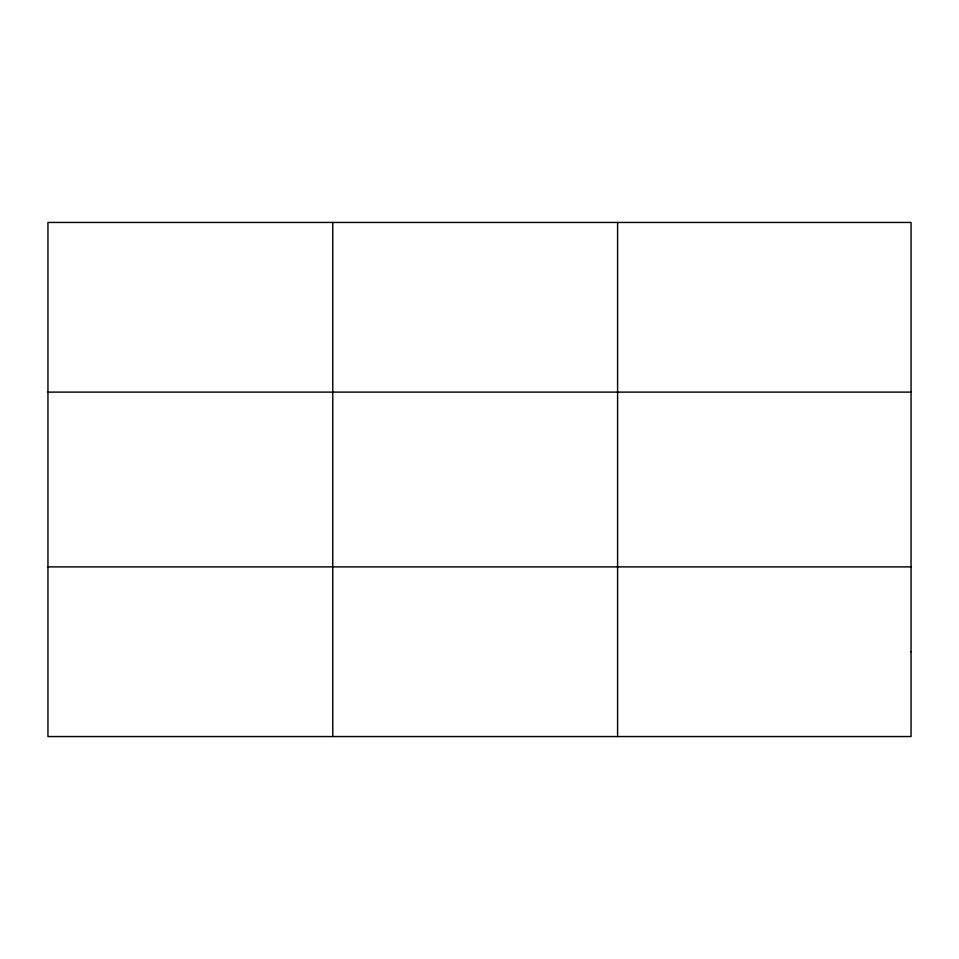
<?xml version="1.0" encoding="UTF-8"?>
<svg xmlns="http://www.w3.org/2000/svg" width="959" height="959" viewBox="0 0 959 959"><rect width="100%" height="100%" fill="white"/><g stroke="black" fill="none" stroke-linecap="round" stroke-linejoin="round"><path stroke-width="1.44" d="M332.773 222.452L332.773 736.548M617.596 222.452L617.596 736.548M47.95 392.111L911.05 392.111M47.95 566.889L911.05 566.889M911.05 651.724L911.05 736.548L47.95 736.548L47.95 222.452L911.05 222.452L911.05 651.724"/></g></svg>
